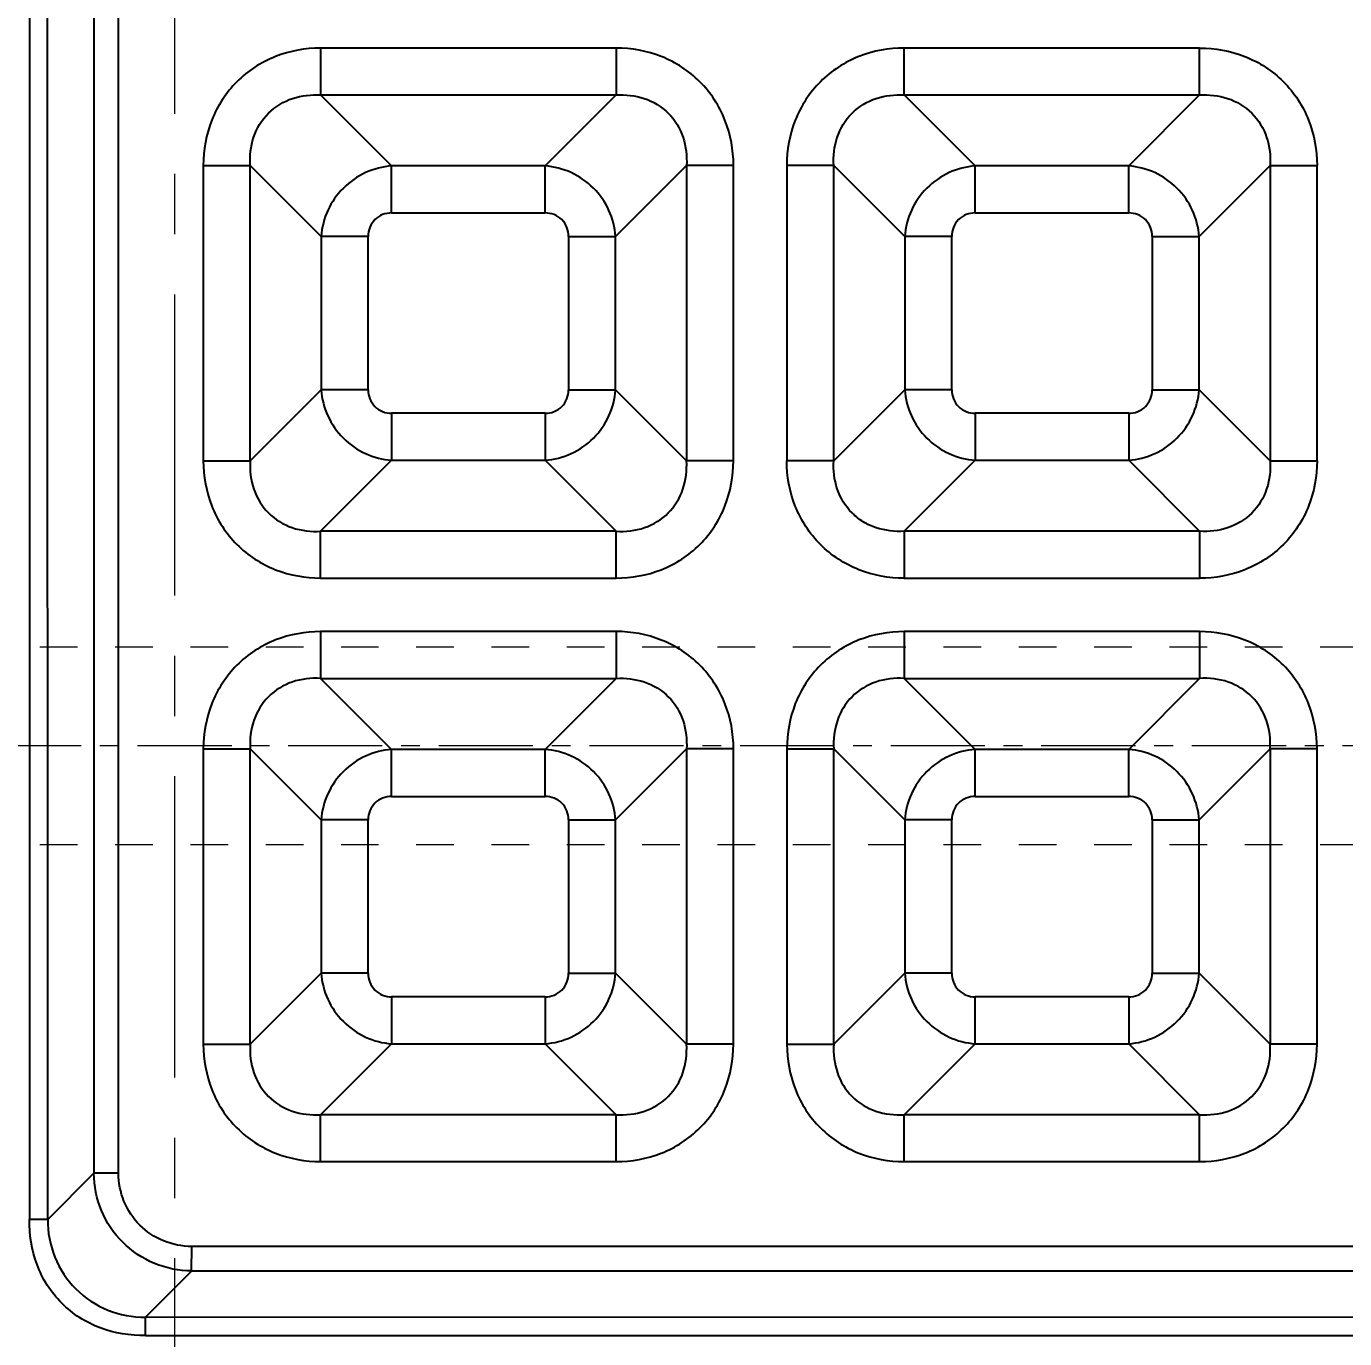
# Model space of a CAD drawing. Header units: millimetres. Extents: x 3054 to 4939, y -1170 to 130.
# Drawn here: x 3549.1 to 3602.4, y -780.7 to -727.6 of the extents above; entities that cross this region are included whole.
import ezdxf

# ---------------------------------------------------------------- set-up
doc = ezdxf.new("R2010")
doc.units = ezdxf.units.MM
doc.header["$LTSCALE"] = 16.335
doc.header["$PDMODE"] = 3
doc.header["$PDSIZE"] = 0.3125
doc.linetypes.add('CENTER', pattern=[0.6, 0.375, -0.075, 0.075, -0.075])
doc.linetypes.add('HIDDEN', pattern=[0.2, 0.1, -0.1])
doc.layers.get('0').update_dxf_attribs({"linetype": 'CONTINUOUS'})
doc.layers.get('Defpoints').update_dxf_attribs({"linetype": 'CONTINUOUS'})
doc.layers.add('11', color=7, linetype='CONTINUOUS')
doc.layers.add('center', color=1, linetype='CENTER', lineweight=9)
doc.layers.add('cool', color=153, linetype='HIDDEN', lineweight=9)
doc.styles.get("Standard").update_dxf_attribs({"font": 'txt', "width": 0.8})
doc.dimstyles.get("Standard").update_dxf_attribs({"dimtxt": 0.15625, "dimasz": 0.1875, "dimexe": 0.125, "dimexo": 0.0625, "dimtad": 0, "dimtih": 1, "dimtoh": 1, "dimdsep": 46, "dimtxsty": 'Standard', "dimcen": 0.09, "dimadec": 0, "dimazin": 0, "dimtp": 0.01, "dimtm": 0.01, "dimtfac": 1, "dimtofl": 0, "dimtmove": 0, "dimatfit": 3, "dimfxl": 0, "dimtolj": 1, "dimarcsym": 0})

# ---------------------------------------------------------------- blocks, each defined once
blk = doc.blocks.new('*D115')
at = {"color": 4, "lineweight": -2}
blk.add_line((3706.275, -756.718), (3724.555, -756.718), dxfattribs=at)
at = {"layer": 'Defpoints', "color": 0}
for p in [(3706.275, -756.718), (3724.555, -756.718), (3555.085, -785.718)]:
    blk.add_point(p, dxfattribs=at)
at = {"color": 6, "insert": (3731.888, -756.718), "char_height": 5, "attachment_point": 5}
blk.add_mtext('\\A1;29.00', dxfattribs=at)
blk = doc.blocks.new('*D116')
at = {"color": 4, "lineweight": -2}
blk.add_line((3664.481, -737.718), (3724.555, -737.718), dxfattribs=at)
at = {"layer": 'Defpoints', "color": 0}
for p in [(3664.481, -737.718), (3724.555, -737.718), (3555.085, -785.718)]:
    blk.add_point(p, dxfattribs=at)
at = {"color": 6, "insert": (3731.888, -737.718), "char_height": 5, "attachment_point": 5}
blk.add_mtext('\\A1;48.00', dxfattribs=at)
blk = doc.blocks.new('*D117')
at = {"color": 4, "lineweight": -2}
blk.add_line((3642.481, -703.718), (3724.555, -703.718), dxfattribs=at)
at = {"layer": 'Defpoints', "color": 0}
for p in [(3642.481, -703.718), (3724.555, -703.718), (3555.085, -785.718)]:
    blk.add_point(p, dxfattribs=at)
at = {"color": 6, "insert": (3731.888, -703.718), "char_height": 5, "attachment_point": 5}
blk.add_mtext('\\A1;82.00', dxfattribs=at)
blk = doc.blocks.new('*D118')
at = {"color": 4, "lineweight": -2}
blk.add_line((3665.052, -688.718), (3724.555, -688.718), dxfattribs=at)
at = {"layer": 'Defpoints', "color": 0}
for p in [(3665.052, -688.718), (3724.555, -688.718), (3555.085, -785.718)]:
    blk.add_point(p, dxfattribs=at)
at = {"color": 6, "insert": (3731.888, -688.718), "char_height": 5, "attachment_point": 5}
blk.add_mtext('\\A1;97.00', dxfattribs=at)
blk = doc.blocks.new('*D119')
at = {"color": 4, "lineweight": -2}
blk.add_line((3602.481, -674.718), (3724.555, -674.718), dxfattribs=at)
at = {"layer": 'Defpoints', "color": 0}
for p in [(3602.481, -674.718), (3724.555, -674.718), (3555.085, -785.718)]:
    blk.add_point(p, dxfattribs=at)
at = {"color": 6, "insert": (3731.888, -674.718), "char_height": 5, "attachment_point": 5}
blk.add_mtext('\\A1;111.00', dxfattribs=at)
blk = doc.blocks.new('*D120')
at = {"color": 4, "lineweight": -2}
blk.add_line((3559.485, -668.718), (3724.555, -668.718), dxfattribs=at)
at = {"layer": 'Defpoints', "color": 0}
for p in [(3559.485, -668.718), (3724.555, -668.718), (3555.085, -785.718)]:
    blk.add_point(p, dxfattribs=at)
at = {"color": 6, "insert": (3732.555, -668.718), "char_height": 5, "attachment_point": 5}
blk.add_mtext('\\A1;117.00', dxfattribs=at)
blk = doc.blocks.new('*D121')
at = {"color": 4, "lineweight": -2}
for p, q in [((3704.555, -667.718), (3714.555, -661.758)), ((3714.555, -661.758), (3724.555, -661.758)), ((3686.461, -667.718), (3704.555, -667.718))]:
    blk.add_line(p, q, dxfattribs=at)
at = {"layer": 'Defpoints', "color": 0}
for p in [(3724.555, -661.758), (3686.461, -667.718), (3555.085, -785.718)]:
    blk.add_point(p, dxfattribs=at)
at = {"color": 6, "insert": (3732.555, -661.758), "char_height": 5, "attachment_point": 5}
blk.add_mtext('\\A1;118.00', dxfattribs=at)
blk = doc.blocks.new('*D127')
at = {"color": 4, "lineweight": -2}
blk.add_line((3555.085, -637.698), (3555.085, -618.633), dxfattribs=at)
at = {"layer": 'Defpoints', "color": 0}
for p in [(3555.085, -618.633), (3555.085, -637.698), (3555.085, -785.718)]:
    blk.add_point(p, dxfattribs=at)
at = {"color": 6, "insert": (3555.085, -613.633), "char_height": 5, "attachment_point": 5, "rotation": 90}
blk.add_mtext('\\A1;0.00', dxfattribs=at)
blk = doc.blocks.new('*D128')
at = {"color": 4, "lineweight": -2}
for p, q in [((3598.111, -628.89), (3598.111, -618.89)), ((3598.081, -638.89), (3598.111, -628.89)), ((3598.081, -670.318), (3598.081, -638.89))]:
    blk.add_line(p, q, dxfattribs=at)
at = {"layer": 'Defpoints', "color": 0}
for p in [(3598.111, -618.89), (3598.081, -670.318), (3555.085, -785.718)]:
    blk.add_point(p, dxfattribs=at)
at = {"color": 6, "insert": (3598.111, -611.556), "char_height": 5, "attachment_point": 5, "rotation": 90}
blk.add_mtext('\\A1;43.00', dxfattribs=at)
blk = doc.blocks.new('*D129')
at = {"color": 4, "lineweight": -2}
blk.add_line((3638.081, -699.318), (3638.081, -618.89), dxfattribs=at)
at = {"layer": 'Defpoints', "color": 0}
for p in [(3638.081, -618.89), (3638.081, -699.318), (3555.085, -785.718)]:
    blk.add_point(p, dxfattribs=at)
at = {"color": 6, "insert": (3638.081, -611.556), "char_height": 5, "attachment_point": 5, "rotation": 90}
blk.add_mtext('\\A1;83.00', dxfattribs=at)
blk = doc.blocks.new('*D130')
at = {"color": 4, "lineweight": -2}
blk.add_line((3660.081, -733.318), (3660.081, -618.89), dxfattribs=at)
at = {"layer": 'Defpoints', "color": 0}
for p in [(3660.081, -618.89), (3660.081, -733.318), (3555.085, -785.718)]:
    blk.add_point(p, dxfattribs=at)
at = {"color": 6, "insert": (3660.081, -610.556), "char_height": 5, "attachment_point": 5, "rotation": 90}
blk.add_mtext('\\A1;105.00', dxfattribs=at)
blk = doc.blocks.new('*D131')
at = {"color": 4, "lineweight": -2}
blk.add_line((3683.585, -658.918), (3683.585, -618.89), dxfattribs=at)
at = {"layer": 'Defpoints', "color": 0}
for p in [(3683.585, -618.89), (3683.585, -658.918), (3555.085, -785.718)]:
    blk.add_point(p, dxfattribs=at)
at = {"color": 6, "insert": (3683.585, -609.89), "char_height": 5, "attachment_point": 5, "rotation": 90}
blk.add_mtext('\\A1;128.50', dxfattribs=at)
blk = doc.blocks.new('*D137')
at = {"color": 4, "lineweight": -2}
blk.add_line((3403.895, -756.718), (3385.615, -756.718), dxfattribs=at)
at = {"layer": 'Defpoints', "color": 0}
for p in [(3385.615, -756.718), (3403.895, -756.718), (3555.085, -785.718)]:
    blk.add_point(p, dxfattribs=at)
at = {"color": 6, "insert": (3378.282, -756.718), "char_height": 5, "attachment_point": 5}
blk.add_mtext('\\A1;29.00', dxfattribs=at)
blk = doc.blocks.new('*D139')
at = {"color": 4, "lineweight": -2}
blk.add_line((3446.659, -737.718), (3385.615, -737.718), dxfattribs=at)
at = {"layer": 'Defpoints', "color": 0}
for p in [(3385.615, -737.718), (3446.659, -737.718), (3555.085, -785.718)]:
    blk.add_point(p, dxfattribs=at)
at = {"color": 6, "insert": (3378.282, -737.718), "char_height": 5, "attachment_point": 5}
blk.add_mtext('\\A1;48.00', dxfattribs=at)
blk = doc.blocks.new('*D140')
at = {"color": 4, "lineweight": -2}
blk.add_line((3468.659, -703.718), (3385.615, -703.718), dxfattribs=at)
at = {"layer": 'Defpoints', "color": 0}
for p in [(3385.615, -703.718), (3468.659, -703.718), (3555.085, -785.718)]:
    blk.add_point(p, dxfattribs=at)
at = {"color": 6, "insert": (3378.282, -703.718), "char_height": 5, "attachment_point": 5}
blk.add_mtext('\\A1;82.00', dxfattribs=at)
blk = doc.blocks.new('*D141')
at = {"color": 4, "lineweight": -2}
blk.add_line((3445.118, -688.718), (3385.615, -688.718), dxfattribs=at)
at = {"layer": 'Defpoints', "color": 0}
for p in [(3385.615, -688.718), (3445.118, -688.718), (3555.085, -785.718)]:
    blk.add_point(p, dxfattribs=at)
at = {"color": 6, "insert": (3378.282, -688.718), "char_height": 5, "attachment_point": 5}
blk.add_mtext('\\A1;97.00', dxfattribs=at)
blk = doc.blocks.new('*D142')
at = {"color": 4, "lineweight": -2}
blk.add_line((3507.659, -674.718), (3385.615, -674.718), dxfattribs=at)
at = {"layer": 'Defpoints', "color": 0}
for p in [(3385.615, -674.718), (3507.659, -674.718), (3555.085, -785.718)]:
    blk.add_point(p, dxfattribs=at)
at = {"color": 6, "insert": (3378.282, -674.718), "char_height": 5, "attachment_point": 5}
blk.add_mtext('\\A1;111.00', dxfattribs=at)
blk = doc.blocks.new('*D143')
at = {"color": 4, "lineweight": -2}
blk.add_line((3550.685, -668.718), (3385.615, -668.718), dxfattribs=at)
at = {"layer": 'Defpoints', "color": 0}
for p in [(3385.615, -668.718), (3550.685, -668.718), (3555.085, -785.718)]:
    blk.add_point(p, dxfattribs=at)
at = {"color": 6, "insert": (3377.615, -668.718), "char_height": 5, "attachment_point": 5}
blk.add_mtext('\\A1;117.00', dxfattribs=at)
blk = doc.blocks.new('*D144')
at = {"color": 4, "lineweight": -2}
for p, q in [((3395.615, -661.758), (3385.615, -661.758)), ((3405.615, -667.718), (3395.615, -661.758)), ((3423.709, -667.718), (3405.615, -667.718))]:
    blk.add_line(p, q, dxfattribs=at)
at = {"layer": 'Defpoints', "color": 0}
for p in [(3385.615, -661.758), (3423.709, -667.718), (3555.085, -785.718)]:
    blk.add_point(p, dxfattribs=at)
at = {"color": 6, "insert": (3377.615, -661.758), "char_height": 5, "attachment_point": 5}
blk.add_mtext('\\A1;118.00', dxfattribs=at)
blk = doc.blocks.new('*D138')
at = {"color": 4, "lineweight": -2}
for p, q in [((3512.059, -628.89), (3512.059, -618.89)), ((3512.089, -638.89), (3512.059, -628.89)), ((3512.089, -670.36), (3512.089, -638.89))]:
    blk.add_line(p, q, dxfattribs=at)
at = {"layer": 'Defpoints', "color": 0}
for p in [(3512.059, -618.89), (3512.089, -670.36), (3555.085, -785.718)]:
    blk.add_point(p, dxfattribs=at)
at = {"color": 6, "insert": (3512.059, -611.556), "char_height": 5, "attachment_point": 5, "rotation": 90}
blk.add_mtext('\\A1;43.00', dxfattribs=at)
blk = doc.blocks.new('*D150')
at = {"color": 4, "lineweight": -2}
for p, q in [((3473.059, -628.89), (3473.059, -618.89)), ((3472.089, -638.89), (3473.059, -628.89)), ((3472.089, -699.318), (3472.089, -638.89))]:
    blk.add_line(p, q, dxfattribs=at)
at = {"layer": 'Defpoints', "color": 0}
for p in [(3473.059, -618.89), (3472.089, -699.318), (3555.085, -785.718)]:
    blk.add_point(p, dxfattribs=at)
at = {"color": 6, "insert": (3473.059, -611.556), "char_height": 5, "attachment_point": 5, "rotation": 90}
blk.add_mtext('\\A1;83.00', dxfattribs=at)
blk = doc.blocks.new('*D151')
at = {"color": 4, "lineweight": -2}
for p, q in [((3451.059, -628.89), (3451.059, -618.89)), ((3450.089, -638.89), (3451.059, -628.89)), ((3450.089, -733.318), (3450.089, -638.89))]:
    blk.add_line(p, q, dxfattribs=at)
at = {"layer": 'Defpoints', "color": 0}
for p in [(3451.059, -618.89), (3450.089, -733.318), (3555.085, -785.718)]:
    blk.add_point(p, dxfattribs=at)
at = {"color": 6, "insert": (3451.059, -610.556), "char_height": 5, "attachment_point": 5, "rotation": 90}
blk.add_mtext('\\A1;105.00', dxfattribs=at)
blk = doc.blocks.new('*D152')
at = {"color": 4, "lineweight": -2}
blk.add_line((3426.585, -658.918), (3426.585, -618.89), dxfattribs=at)
at = {"layer": 'Defpoints', "color": 0}
for p in [(3426.585, -618.89), (3426.585, -658.918), (3555.085, -785.718)]:
    blk.add_point(p, dxfattribs=at)
at = {"color": 6, "insert": (3426.585, -609.89), "char_height": 5, "attachment_point": 5, "rotation": 90}
blk.add_mtext('\\A1;128.50', dxfattribs=at)
blk = doc.blocks.new('*D156')
at = {"color": 4, "lineweight": -2}
for p, q in [((3437.786, -630.751), (3437.786, -620.751)), ((3432.084, -640.751), (3437.786, -630.751)), ((3432.084, -776.718), (3432.084, -640.751))]:
    blk.add_line(p, q, dxfattribs=at)
at = {"layer": 'Defpoints', "color": 0}
for p in [(3437.786, -620.751), (3432.084, -776.718), (3555.085, -785.718)]:
    blk.add_point(p, dxfattribs=at)
at = {"color": 6, "insert": (3437.786, -612.084), "char_height": 5, "attachment_point": 5, "rotation": 90}
blk.add_mtext('\\A1;123.00', dxfattribs=at)
blk = doc.blocks.new('*D209')
at = {"color": 4, "lineweight": -2}
blk.add_line((3427.684, -780.718), (3384.536, -780.718), dxfattribs=at)
at = {"layer": 'Defpoints', "color": 0}
for p in [(3384.536, -780.718), (3427.684, -780.718), (3555.085, -785.718)]:
    blk.add_point(p, dxfattribs=at)
at = {"color": 6, "insert": (3379.203, -780.718), "char_height": 5, "attachment_point": 5}
blk.add_mtext('\\A1;5.00', dxfattribs=at)

msp = doc.modelspace()

# ---------------------------------------------------------------- linework, layer by layer
at = {"layer": '11', "color": 7, "linetype": 'Continuous'}
for p, q in [((3549.944, -775.896), (3549.93, -696.646)), ((3551.815, -698.607), (3551.815, -774.03)), ((3552.805, -774.026), (3552.804, -698.607)), ((3549.202, -700.096), (3549.202, -775.896)), ((3560.991, -728.482), (3560.991, -730.382)), ((3572.949, -728.482), (3560.991, -728.482)), ((3572.949, -728.482), (3572.949, -730.382)), ((3584.609, -730.382), (3584.609, -728.482)), ((3596.566, -728.482), (3584.609, -728.482)), ((3596.566, -730.382), (3596.566, -728.482)), ((3560.991, -730.382), (3572.949, -730.382)), ((3560.991, -730.382), (3563.864, -733.255)), ((3570.076, -733.255), (3572.949, -730.382)), ((3584.609, -730.382), (3596.566, -730.382)), ((3584.609, -730.382), (3587.482, -733.255)), ((3593.693, -733.255), (3596.566, -730.382)), ((3556.24, -733.233), (3556.24, -745.19)), ((3556.24, -733.233), (3558.14, -733.233)), ((3558.14, -745.19), (3558.14, -733.233)), ((3561.013, -736.106), (3558.14, -733.233)), ((3563.864, -735.156), (3563.864, -733.255)), ((3570.076, -733.255), (3563.864, -733.255)), ((3570.076, -735.156), (3570.076, -733.255)), ((3575.799, -733.233), (3572.926, -736.106)), ((3575.799, -733.233), (3575.799, -745.19)), ((3577.7, -733.233), (3575.799, -733.233)), ((3577.7, -745.19), (3577.7, -733.233)), ((3579.857, -733.233), (3579.857, -745.19)), ((3581.758, -733.233), (3579.857, -733.233)), ((3581.758, -745.19), (3581.758, -733.233)), ((3584.631, -736.106), (3581.758, -733.233)), ((3587.482, -735.156), (3587.482, -733.255)), ((3593.693, -733.255), (3587.482, -733.255)), ((3593.693, -735.156), (3593.693, -733.255)), ((3599.417, -733.233), (3596.544, -736.106)), ((3599.417, -733.233), (3599.417, -745.19)), ((3599.417, -733.233), (3601.317, -733.233)), ((3601.317, -745.19), (3601.317, -733.233)), ((3563.864, -735.156), (3570.076, -735.156)), ((3587.482, -735.156), (3593.693, -735.156)), ((3561.013, -736.106), (3561.013, -742.317)), ((3562.914, -736.106), (3561.013, -736.106)), ((3562.914, -742.317), (3562.914, -736.106)), ((3571.026, -736.106), (3571.026, -742.317)), ((3571.026, -736.106), (3572.926, -736.106)), ((3572.926, -742.317), (3572.926, -736.106)), ((3584.631, -736.106), (3584.631, -742.317)), ((3586.531, -736.106), (3584.631, -736.106)), ((3586.531, -742.317), (3586.531, -736.106)), ((3594.643, -736.106), (3594.643, -742.317)), ((3594.643, -736.106), (3596.544, -736.106)), ((3596.544, -742.317), (3596.544, -736.106)), ((3558.14, -745.19), (3561.013, -742.317)), ((3562.914, -742.317), (3561.013, -742.317)), ((3571.026, -742.317), (3572.926, -742.317)), ((3572.926, -742.317), (3575.799, -745.19)), ((3581.758, -745.19), (3584.631, -742.317)), ((3586.531, -742.317), (3584.631, -742.317)), ((3594.643, -742.317), (3596.544, -742.317)), ((3596.544, -742.317), (3599.417, -745.19)), ((3563.864, -743.268), (3563.864, -745.168)), ((3570.076, -743.268), (3563.864, -743.268)), ((3570.076, -743.268), (3570.076, -745.168)), ((3587.482, -743.268), (3587.482, -745.168)), ((3593.693, -743.268), (3587.482, -743.268)), ((3593.693, -743.268), (3593.693, -745.168)), ((3556.24, -745.19), (3558.14, -745.19)), ((3563.864, -745.168), (3560.991, -748.041)), ((3563.864, -745.168), (3570.076, -745.168)), ((3572.949, -748.041), (3570.076, -745.168)), ((3577.7, -745.19), (3575.799, -745.19)), ((3581.758, -745.19), (3579.857, -745.19)), ((3587.482, -745.168), (3584.609, -748.041)), ((3587.482, -745.168), (3593.693, -745.168)), ((3596.566, -748.041), (3593.693, -745.168)), ((3599.417, -745.19), (3601.317, -745.19)), ((3560.991, -749.942), (3560.991, -748.041)), ((3572.949, -748.041), (3560.991, -748.041)), ((3572.949, -749.942), (3572.949, -748.041)), ((3584.609, -748.041), (3584.609, -749.942)), ((3596.566, -748.041), (3584.609, -748.041)), ((3596.566, -748.041), (3596.566, -749.942)), ((3560.991, -749.942), (3572.949, -749.942)), ((3584.609, -749.942), (3596.566, -749.942)), ((3560.991, -752.099), (3560.991, -754)), ((3572.949, -752.099), (3560.991, -752.099)), ((3572.949, -752.099), (3572.949, -754)), ((3584.609, -752.099), (3584.609, -754)), ((3596.566, -752.099), (3584.609, -752.099)), ((3596.566, -752.099), (3596.566, -754)), ((3560.991, -754), (3572.949, -754)), ((3560.991, -754), (3563.864, -756.873)), ((3570.076, -756.873), (3572.949, -754)), ((3584.609, -754), (3596.566, -754)), ((3584.609, -754), (3587.482, -756.873)), ((3593.693, -756.873), (3596.566, -754)), ((3556.24, -756.85), (3556.24, -768.808)), ((3556.24, -756.85), (3558.14, -756.85)), ((3558.14, -768.808), (3558.14, -756.85)), ((3561.013, -759.723), (3558.14, -756.85)), ((3563.864, -758.773), (3563.864, -756.873)), ((3570.076, -756.873), (3563.864, -756.873)), ((3570.076, -758.773), (3570.076, -756.873)), ((3575.799, -756.85), (3572.926, -759.723)), ((3575.799, -756.85), (3575.799, -768.808)), ((3577.7, -756.85), (3575.799, -756.85)), ((3577.7, -768.808), (3577.7, -756.85)), ((3579.857, -756.85), (3579.857, -768.808)), ((3579.857, -756.85), (3581.758, -756.85)), ((3581.758, -768.808), (3581.758, -756.85)), ((3584.631, -759.723), (3581.758, -756.85)), ((3593.693, -756.873), (3587.482, -756.873)), ((3587.482, -758.773), (3587.482, -756.873)), ((3593.693, -758.773), (3593.693, -756.873)), ((3599.417, -756.85), (3596.544, -759.723)), ((3601.317, -756.85), (3599.417, -756.85)), ((3599.417, -756.85), (3599.417, -768.808)), ((3601.317, -768.808), (3601.317, -756.85)), ((3563.864, -758.773), (3570.076, -758.773)), ((3587.482, -758.773), (3593.693, -758.773)), ((3561.013, -759.723), (3561.013, -765.935)), ((3562.914, -759.723), (3561.013, -759.723)), ((3562.914, -765.935), (3562.914, -759.723)), ((3571.026, -759.723), (3571.026, -765.935)), ((3571.026, -759.723), (3572.926, -759.723)), ((3572.926, -765.935), (3572.926, -759.723)), ((3586.531, -759.723), (3584.631, -759.723)), ((3584.631, -759.723), (3584.631, -765.935)), ((3586.531, -765.935), (3586.531, -759.723)), ((3594.643, -759.723), (3596.544, -759.723)), ((3594.643, -759.723), (3594.643, -765.935)), ((3596.544, -765.935), (3596.544, -759.723)), ((3558.14, -768.808), (3561.013, -765.935)), ((3562.914, -765.935), (3561.013, -765.935)), ((3571.026, -765.935), (3572.926, -765.935)), ((3572.926, -765.935), (3575.799, -768.808)), ((3581.758, -768.808), (3584.631, -765.935)), ((3586.531, -765.935), (3584.631, -765.935)), ((3594.643, -765.935), (3596.544, -765.935)), ((3596.544, -765.935), (3599.417, -768.808)), ((3563.864, -766.885), (3563.864, -768.786)), ((3570.076, -766.885), (3563.864, -766.885)), ((3570.076, -766.885), (3570.076, -768.786)), ((3593.693, -766.885), (3587.482, -766.885)), ((3587.482, -768.786), (3587.482, -766.885)), ((3593.693, -766.885), (3593.693, -768.786)), ((3556.24, -768.808), (3558.14, -768.808)), ((3563.864, -768.786), (3560.991, -771.659)), ((3563.864, -768.786), (3570.076, -768.786)), ((3572.949, -771.659), (3570.076, -768.786)), ((3577.7, -768.808), (3575.799, -768.808)), ((3579.857, -768.808), (3581.758, -768.808)), ((3587.482, -768.786), (3584.609, -771.659)), ((3587.482, -768.786), (3593.693, -768.786)), ((3596.566, -771.659), (3593.693, -768.786)), ((3601.317, -768.808), (3599.417, -768.808)), ((3560.991, -773.559), (3560.991, -771.659)), ((3572.949, -771.659), (3560.991, -771.659)), ((3572.949, -773.559), (3572.949, -771.659)), ((3596.566, -771.659), (3584.609, -771.659)), ((3584.609, -773.559), (3584.609, -771.659)), ((3596.566, -773.559), (3596.566, -771.659)), ((3560.991, -773.559), (3572.949, -773.559)), ((3584.609, -773.559), (3596.566, -773.559)), ((3549.944, -775.896), (3551.81, -774.03)), ((3552.805, -774.025), (3551.815, -774.025)), ((3549.944, -775.896), (3549.202, -775.896)), ((3555.769, -777.989), (3555.774, -776.995)), ((3631.192, -776.995), (3555.773, -776.994)), ((3555.769, -777.989), (3553.903, -779.855)), ((3555.769, -777.984), (3631.192, -777.984)), ((3553.903, -780.597), (3553.903, -779.855)), ((3633.153, -779.869), (3553.903, -779.855)), ((3553.903, -780.597), (3629.703, -780.597))]:
    msp.add_line(p, q, dxfattribs=at)
for radius in [87.342, 87.216, 86.564]:
    msp.add_circle((3549.081, -780.718), radius, dxfattribs=at)
for centre, radius, start, end in [((3555.111, -780.718), 102.166, 11.51801, 171.23114), ((3555.111, -780.718), 102.032, 15.93718, 173.82065), ((3555.111, -780.718), 101.53, 16.85876, 173.82581), ((3555.111, -780.718), 100.442, 17.04696, 159.08959), ((3555.111, -780.718), 100.141, 16.58737, 159.08959), ((3555.111, -780.718), 100.057, 13.76735, 158.94397), ((3555.111, -780.718), 98.859, 11.90883, 158.81116), ((3549.081, -780.718), 86.224, 1.58486, 88.41514), ((3549.081, -780.718), 85.581, 1.58486, 88.41514), ((3549.083, -780.718), 83.694, 2.93581, 87.06419), ((3549.083, -780.718), 82.705, 2.93581, 87.06419)]:
    msp.add_arc(centre, radius, start, end, dxfattribs=at)
for points, knots in [([(3560.991, -728.482), (3560.37, -728.482), (3559.116, -728.712), (3557.508, -729.751), (3556.468, -731.357), (3556.24, -732.612), (3556.24, -733.233)], [0, 0, 0, 0, 0.25017, 0.500034, 0.749869, 1, 1, 1, 1]), ([(3577.7, -733.233), (3577.7, -732.612), (3577.469, -731.357), (3576.431, -729.75), (3574.824, -728.709), (3573.57, -728.482), (3572.949, -728.482)], [0, 0, 0, 0, 0.25017, 0.500034, 0.749869, 1, 1, 1, 1]), ([(3584.609, -728.482), (3583.988, -728.482), (3582.731, -728.707), (3581.126, -729.75), (3580.083, -731.356), (3579.857, -732.612), (3579.857, -733.233)], [0, 0, 0, 0, 0.250158, 0.500035, 0.749895, 1, 1, 1, 1]), ([(3596.566, -728.482), (3597.187, -728.482), (3598.443, -728.707), (3600.049, -729.75), (3601.092, -731.356), (3601.317, -732.612), (3601.317, -733.233)], [0, 0, 0, 0, 0.250182, 0.500038, 0.749876, 1, 1, 1, 1]), ([(3558.14, -733.233), (3558.118, -732.853), (3558.199, -732.073), (3558.81, -731.051), (3559.831, -730.441), (3560.612, -730.359), (3560.991, -730.382)], [0, 0, 0, 0, 0.249313, 0.500091, 0.750812, 1, 1, 1, 1]), ([(3572.949, -730.382), (3573.328, -730.36), (3574.109, -730.441), (3575.13, -731.052), (3575.74, -732.073), (3575.822, -732.853), (3575.799, -733.233)], [0, 0, 0, 0, 0.249313, 0.500091, 0.750812, 1, 1, 1, 1]), ([(3581.758, -733.233), (3581.735, -732.853), (3581.817, -732.073), (3582.428, -731.051), (3583.449, -730.441), (3584.229, -730.359), (3584.609, -730.382)], [0, 0, 0, 0, 0.249311, 0.500089, 0.75081, 1, 1, 1, 1]), ([(3596.566, -730.382), (3596.946, -730.36), (3597.726, -730.441), (3598.747, -731.052), (3599.358, -732.073), (3599.44, -732.853), (3599.417, -733.233)], [0, 0, 0, 0, 0.249311, 0.500089, 0.75081, 1, 1, 1, 1]), ([(3563.864, -733.255), (3563.503, -733.28), (3562.779, -733.466), (3561.864, -734.106), (3561.224, -735.021), (3561.038, -735.744), (3561.013, -736.106)], [0, 0, 0, 0, 0.248694, 0.500007, 0.751316, 1, 1, 1, 1]), ([(3572.926, -736.106), (3572.902, -735.744), (3572.715, -735.021), (3572.076, -734.106), (3571.161, -733.466), (3570.437, -733.28), (3570.076, -733.255)], [0, 0, 0, 0, 0.248694, 0.500007, 0.751316, 1, 1, 1, 1]), ([(3587.482, -733.255), (3587.12, -733.28), (3586.397, -733.466), (3585.482, -734.106), (3584.842, -735.021), (3584.656, -735.744), (3584.631, -736.106)], [0, 0, 0, 0, 0.248694, 0.500007, 0.751316, 1, 1, 1, 1]), ([(3596.544, -736.106), (3596.519, -735.744), (3596.333, -735.021), (3595.693, -734.106), (3594.778, -733.466), (3594.054, -733.28), (3593.693, -733.255)], [0, 0, 0, 0, 0.248694, 0.500007, 0.751316, 1, 1, 1, 1]), ([(3563.864, -735.156), (3563.621, -735.156), (3563.106, -735.348), (3562.914, -735.862), (3562.914, -736.106)], [0, 0, 0, 0, 0.500164, 1, 1, 1, 1]), ([(3571.026, -736.106), (3571.026, -735.862), (3570.834, -735.347), (3570.319, -735.156), (3570.076, -735.156)], [0, 0, 0, 0, 0.500164, 1, 1, 1, 1]), ([(3587.482, -735.156), (3587.238, -735.156), (3586.723, -735.348), (3586.531, -735.862), (3586.531, -736.106)], [0, 0, 0, 0, 0.500164, 1, 1, 1, 1]), ([(3594.643, -736.106), (3594.643, -735.862), (3594.451, -735.347), (3593.937, -735.156), (3593.693, -735.156)], [0, 0, 0, 0, 0.500164, 1, 1, 1, 1]), ([(3561.013, -742.317), (3561.038, -742.679), (3561.224, -743.402), (3561.864, -744.317), (3562.779, -744.957), (3563.503, -745.143), (3563.864, -745.168)], [0, 0, 0, 0, 0.248694, 0.500007, 0.751316, 1, 1, 1, 1]), ([(3562.914, -742.317), (3562.914, -742.561), (3563.106, -743.076), (3563.621, -743.268), (3563.864, -743.268)], [0, 0, 0, 0, 0.500164, 1, 1, 1, 1]), ([(3570.076, -745.168), (3570.437, -745.143), (3571.161, -744.957), (3572.076, -744.317), (3572.715, -743.402), (3572.902, -742.679), (3572.926, -742.317)], [0, 0, 0, 0, 0.248694, 0.500007, 0.751316, 1, 1, 1, 1]), ([(3570.076, -743.268), (3570.319, -743.268), (3570.834, -743.076), (3571.026, -742.561), (3571.026, -742.317)], [0, 0, 0, 0, 0.500164, 1, 1, 1, 1]), ([(3584.631, -742.317), (3584.656, -742.679), (3584.842, -743.402), (3585.482, -744.317), (3586.397, -744.957), (3587.12, -745.143), (3587.482, -745.168)], [0, 0, 0, 0, 0.248694, 0.500007, 0.751316, 1, 1, 1, 1]), ([(3586.531, -742.317), (3586.531, -742.561), (3586.723, -743.076), (3587.238, -743.268), (3587.482, -743.268)], [0, 0, 0, 0, 0.500164, 1, 1, 1, 1]), ([(3593.693, -745.168), (3594.054, -745.143), (3594.778, -744.957), (3595.693, -744.317), (3596.333, -743.402), (3596.519, -742.679), (3596.544, -742.317)], [0, 0, 0, 0, 0.248694, 0.500007, 0.751316, 1, 1, 1, 1]), ([(3593.693, -743.268), (3593.937, -743.268), (3594.452, -743.076), (3594.643, -742.561), (3594.643, -742.317)], [0, 0, 0, 0, 0.500001, 1, 1, 1, 1]), ([(3556.24, -745.19), (3556.251, -745.811), (3556.462, -747.067), (3557.511, -748.671), (3559.115, -749.718), (3560.37, -749.932), (3560.991, -749.942)], [0, 0, 0, 0, 0.250132, 0.500023, 0.749897, 1, 1, 1, 1]), ([(3558.14, -745.19), (3558.117, -745.577), (3558.203, -746.358), (3558.815, -747.367), (3559.824, -747.978), (3560.605, -748.064), (3560.991, -748.041)], [0, 0, 0, 0, 0.25377, 0.499999, 0.746229, 1, 1, 1, 1]), ([(3572.949, -749.942), (3573.569, -749.93), (3574.825, -749.719), (3576.429, -748.67), (3577.476, -747.067), (3577.69, -745.811), (3577.7, -745.19)], [0, 0, 0, 0, 0.250132, 0.500023, 0.749897, 1, 1, 1, 1]), ([(3572.949, -748.041), (3573.335, -748.064), (3574.116, -747.978), (3575.125, -747.367), (3575.737, -746.358), (3575.823, -745.577), (3575.799, -745.19)], [0, 0, 0, 0, 0.25377, 0.499999, 0.746229, 1, 1, 1, 1]), ([(3584.609, -749.942), (3583.987, -749.942), (3582.731, -749.716), (3581.126, -748.673), (3580.083, -747.067), (3579.857, -745.811), (3579.857, -745.19)], [0, 0, 0, 0, 0.250182, 0.500038, 0.749876, 1, 1, 1, 1]), ([(3584.609, -748.041), (3584.229, -748.064), (3583.641, -748), (3582.94, -747.678), (3582.331, -747.2), (3581.817, -746.35), (3581.735, -745.57), (3581.758, -745.19)], [0, 0, 0, 0, 0.248852, 0.374756, 0.500939, 0.751312, 1, 1, 1, 1]), ([(3601.317, -745.19), (3601.317, -745.812), (3601.092, -747.068), (3600.049, -748.673), (3598.443, -749.716), (3597.187, -749.942), (3596.566, -749.942)], [0, 0, 0, 0, 0.250182, 0.500038, 0.749876, 1, 1, 1, 1]), ([(3599.417, -745.19), (3599.439, -745.57), (3599.358, -746.351), (3598.747, -747.372), (3597.726, -747.982), (3596.946, -748.064), (3596.566, -748.041)], [0, 0, 0, 0, 0.249311, 0.500089, 0.75081, 1, 1, 1, 1]), ([(3560.991, -752.099), (3560.37, -752.11), (3559.115, -752.321), (3557.511, -753.37), (3556.464, -754.974), (3556.25, -756.23), (3556.24, -756.85)], [0, 0, 0, 0, 0.250132, 0.500023, 0.749897, 1, 1, 1, 1]), ([(3577.7, -756.85), (3577.7, -756.229), (3577.469, -754.975), (3576.431, -753.368), (3574.824, -752.327), (3573.57, -752.099), (3572.949, -752.099)], [0, 0, 0, 0, 0.25017, 0.500034, 0.749869, 1, 1, 1, 1]), ([(3584.609, -752.099), (3583.988, -752.11), (3582.732, -752.321), (3581.128, -753.37), (3580.081, -754.974), (3579.867, -756.23), (3579.857, -756.85)], [0, 0, 0, 0, 0.250132, 0.500023, 0.749897, 1, 1, 1, 1]), ([(3601.317, -756.85), (3601.306, -756.23), (3601.095, -754.974), (3600.046, -753.37), (3598.442, -752.323), (3597.187, -752.109), (3596.566, -752.099)], [0, 0, 0, 0, 0.250132, 0.500023, 0.749897, 1, 1, 1, 1]), ([(3560.991, -754), (3560.605, -753.976), (3559.824, -754.062), (3558.815, -754.674), (3558.203, -755.683), (3558.117, -756.464), (3558.14, -756.85)], [0, 0, 0, 0, 0.25377, 0.499999, 0.746229, 1, 1, 1, 1]), ([(3572.949, -754), (3573.328, -753.977), (3574.109, -754.059), (3575.13, -754.67), (3575.74, -755.691), (3575.822, -756.471), (3575.799, -756.85)], [0, 0, 0, 0, 0.249313, 0.500091, 0.750812, 1, 1, 1, 1]), ([(3584.609, -754), (3584.222, -753.976), (3583.441, -754.062), (3582.432, -754.674), (3581.821, -755.683), (3581.735, -756.464), (3581.758, -756.85)], [0, 0, 0, 0, 0.25377, 0.499999, 0.746229, 1, 1, 1, 1]), ([(3599.417, -756.85), (3599.44, -756.464), (3599.354, -755.683), (3598.743, -754.674), (3597.733, -754.062), (3596.953, -753.976), (3596.566, -754)], [0, 0, 0, 0, 0.25377, 0.499999, 0.746229, 1, 1, 1, 1]), ([(3563.864, -756.873), (3563.503, -756.897), (3562.779, -757.084), (3561.864, -757.723), (3561.224, -758.638), (3561.038, -759.362), (3561.013, -759.723)], [0, 0, 0, 0, 0.248694, 0.500007, 0.751316, 1, 1, 1, 1]), ([(3572.926, -759.723), (3572.902, -759.362), (3572.715, -758.638), (3572.076, -757.723), (3571.161, -757.084), (3570.437, -756.897), (3570.076, -756.873)], [0, 0, 0, 0, 0.248694, 0.500007, 0.751316, 1, 1, 1, 1]), ([(3587.482, -756.873), (3587.12, -756.897), (3586.397, -757.084), (3585.482, -757.723), (3584.842, -758.638), (3584.656, -759.362), (3584.631, -759.723)], [0, 0, 0, 0, 0.248694, 0.500007, 0.751316, 1, 1, 1, 1]), ([(3596.544, -759.723), (3596.519, -759.362), (3596.333, -758.638), (3595.693, -757.723), (3594.778, -757.084), (3594.054, -756.897), (3593.693, -756.873)], [0, 0, 0, 0, 0.248694, 0.500007, 0.751316, 1, 1, 1, 1]), ([(3563.864, -758.773), (3563.621, -758.773), (3563.106, -758.965), (3562.914, -759.48), (3562.914, -759.723)], [0, 0, 0, 0, 0.500164, 1, 1, 1, 1]), ([(3571.026, -759.723), (3571.026, -759.48), (3570.834, -758.965), (3570.319, -758.773), (3570.076, -758.773)], [0, 0, 0, 0, 0.500164, 1, 1, 1, 1]), ([(3587.482, -758.773), (3587.238, -758.773), (3586.723, -758.965), (3586.531, -759.48), (3586.531, -759.723)], [0, 0, 0, 0, 0.500164, 1, 1, 1, 1]), ([(3594.643, -759.723), (3594.643, -759.48), (3594.451, -758.965), (3593.937, -758.773), (3593.693, -758.773)], [0, 0, 0, 0, 0.500164, 1, 1, 1, 1]), ([(3561.013, -765.935), (3561.038, -766.296), (3561.224, -767.02), (3561.864, -767.935), (3562.779, -768.575), (3563.503, -768.761), (3563.864, -768.786)], [0, 0, 0, 0, 0.248694, 0.500007, 0.751316, 1, 1, 1, 1]), ([(3562.914, -765.935), (3562.914, -766.178), (3563.106, -766.693), (3563.621, -766.885), (3563.864, -766.885)], [0, 0, 0, 0, 0.500164, 1, 1, 1, 1]), ([(3570.076, -768.786), (3570.437, -768.761), (3571.161, -768.575), (3572.076, -767.935), (3572.715, -767.02), (3572.902, -766.296), (3572.926, -765.935)], [0, 0, 0, 0, 0.248694, 0.500007, 0.751316, 1, 1, 1, 1]), ([(3570.076, -766.885), (3570.319, -766.885), (3570.834, -766.694), (3571.026, -766.178), (3571.026, -765.935)], [0, 0, 0, 0, 0.500001, 1, 1, 1, 1]), ([(3584.631, -765.935), (3584.656, -766.296), (3584.842, -767.02), (3585.482, -767.935), (3586.397, -768.575), (3587.12, -768.761), (3587.482, -768.786)], [0, 0, 0, 0, 0.248694, 0.500007, 0.751316, 1, 1, 1, 1]), ([(3586.531, -765.935), (3586.531, -766.178), (3586.723, -766.693), (3587.238, -766.885), (3587.482, -766.885)], [0, 0, 0, 0, 0.500164, 1, 1, 1, 1]), ([(3593.693, -766.885), (3593.937, -766.885), (3594.452, -766.693), (3594.643, -766.178), (3594.643, -765.935)], [0, 0, 0, 0, 0.500164, 1, 1, 1, 1]), ([(3593.693, -768.786), (3594.055, -768.761), (3594.778, -768.575), (3595.693, -767.935), (3596.333, -767.02), (3596.519, -766.296), (3596.544, -765.935)], [0, 0, 0, 0, 0.248694, 0.500007, 0.751316, 1, 1, 1, 1]), ([(3556.24, -768.808), (3556.251, -769.429), (3556.462, -770.684), (3557.511, -772.288), (3559.115, -773.335), (3560.37, -773.549), (3560.991, -773.559)], [0, 0, 0, 0, 0.250132, 0.500023, 0.749897, 1, 1, 1, 1]), ([(3558.14, -768.808), (3558.117, -769.194), (3558.203, -769.975), (3558.815, -770.984), (3559.824, -771.596), (3560.605, -771.682), (3560.991, -771.659)], [0, 0, 0, 0, 0.25377, 0.499999, 0.746229, 1, 1, 1, 1]), ([(3572.949, -773.559), (3573.569, -773.548), (3574.825, -773.337), (3576.429, -772.288), (3577.476, -770.684), (3577.69, -769.429), (3577.7, -768.808)], [0, 0, 0, 0, 0.250132, 0.500023, 0.749897, 1, 1, 1, 1]), ([(3572.949, -771.659), (3573.335, -771.682), (3574.116, -771.596), (3575.125, -770.984), (3575.737, -769.975), (3575.823, -769.194), (3575.799, -768.808)], [0, 0, 0, 0, 0.25377, 0.499999, 0.746229, 1, 1, 1, 1]), ([(3579.857, -768.808), (3579.869, -769.429), (3580.08, -770.684), (3581.129, -772.288), (3582.732, -773.335), (3583.988, -773.549), (3584.609, -773.559)], [0, 0, 0, 0, 0.250132, 0.500023, 0.749897, 1, 1, 1, 1]), ([(3581.758, -768.808), (3581.735, -769.194), (3581.821, -769.975), (3582.432, -770.984), (3583.441, -771.596), (3584.222, -771.682), (3584.609, -771.659)], [0, 0, 0, 0, 0.25377, 0.499999, 0.746229, 1, 1, 1, 1]), ([(3596.566, -773.559), (3597.187, -773.548), (3598.443, -773.337), (3600.047, -772.288), (3601.093, -770.684), (3601.308, -769.429), (3601.317, -768.808)], [0, 0, 0, 0, 0.250132, 0.500023, 0.749897, 1, 1, 1, 1]), ([(3596.566, -771.659), (3596.953, -771.682), (3597.733, -771.596), (3598.743, -770.984), (3599.354, -769.975), (3599.44, -769.194), (3599.417, -768.808)], [0, 0, 0, 0, 0.25377, 0.499999, 0.746229, 1, 1, 1, 1]), ([(3555.774, -777.984), (3555.259, -777.981), (3554.221, -777.772), (3552.906, -776.893), (3552.027, -775.578), (3551.818, -774.54), (3551.815, -774.025)], [0, 0, 0, 0, 0.249995, 0.500002, 0.750008, 1, 1, 1, 1]), ([(3555.773, -776.994), (3555.387, -776.988), (3554.608, -776.84), (3553.613, -776.186), (3552.96, -775.191), (3552.812, -774.412), (3552.805, -774.026)], [0, 0, 0, 0, 0.250091, 0.499984, 0.749897, 1, 1, 1, 1]), ([(3553.903, -780.597), (3553.285, -780.606), (3552.341, -780.45), (3551.218, -779.904), (3550.494, -779.305), (3549.895, -778.581), (3549.349, -777.458), (3549.193, -776.514), (3549.202, -775.896)], [0, 0, 0, 0, 0.249494, 0.374762, 0.5, 0.625237, 0.750506, 1, 1, 1, 1]), ([(3549.944, -775.896), (3549.941, -776.413), (3550.135, -777.459), (3551.012, -778.787), (3552.34, -779.663), (3553.386, -779.858), (3553.903, -779.855)], [0, 0, 0, 0, 0.250044, 0.500001, 0.749954, 1, 1, 1, 1])]:
    msp.add_open_spline(points, degree=3, knots=knots, dxfattribs=at)
at = {"layer": 'center', "color": 1, "linetype": 'CENTER', "ltscale": 1.990336}
msp.add_line((3555.085, -945.719), (3555.085, -625.718), dxfattribs=at)
at = {"layer": 'cool', "ltscale": 0.932966}
for p, q in [((3409.415, -752.718), (3700.755, -752.718)), ((3409.415, -760.718), (3700.755, -760.718))]:
    msp.add_line(p, q, dxfattribs=at)
at = {"layer": 'cool', "color": 1, "linetype": 'CENTER', "ltscale": 0.621977}
msp.add_line((3395.085, -756.718), (3715.085, -756.718), dxfattribs=at)

# ---------------------------------------------------------------- dimensions: what is measured, and where the dimension line sits
for feature_location, offset, dtype, origin, picture, middle in [((3426.585, -658.918), (0, 40.029), 1, (3555.085, -785.718), '*D152', (3426.585, -609.89)), ((3683.585, -658.918), (0, 40.029), 1, (3555.085, -785.718), '*D131', (3683.585, -609.89)), ((3450.089, -733.318), (0.97, 114.429), 1, (3555.085, -785.718), '*D151', (3451.059, -610.556)), ((3660.081, -733.318), (0, 114.429), 1, (3555.085, -785.718), '*D130', (3660.081, -610.556)), ((3432.084, -776.718), (5.702, 155.967), 1, (3555.085, -785.718), '*D156', (3437.786, -612.084)), ((3472.089, -699.318), (0.97, 80.429), 1, (3555.085, -785.718), '*D150', (3473.059, -611.556)), ((3512.089, -670.36), (-0.03, 51.471), 1, (3555.085, -785.718), '*D138', (3512.059, -611.556)), ((3598.081, -670.318), (0.03, 51.429), 1, (3555.085, -785.718), '*D128', (3598.111, -611.556)), ((3638.081, -699.318), (0, 80.429), 1, (3555.085, -785.718), '*D129', (3638.081, -611.556)), ((3555.084955475, -637.697967245), (0, 19.064482636), 1, (3555.084955475, -785.718474448), '*D127', (3555.084955475, -613.633484609)), ((3423.709, -667.718), (-38.094, 5.961), 0, (3555.085, -785.718), '*D144', (3377.615, -661.758)), ((3686.461, -667.718), (38.094, 5.961), 0, (3555.085, -785.718), '*D121', (3732.555, -661.758)), ((3550.685, -668.718), (-165.07, 0), 0, (3555.085, -785.718), '*D143', (3377.615, -668.718)), ((3559.485, -668.718), (165.07, 0), 0, (3555.085, -785.718), '*D120', (3732.555, -668.718)), ((3507.659, -674.718), (-122.044, 0), 0, (3555.085, -785.718), '*D142', (3378.282, -674.718)), ((3602.481, -674.718), (122.074, 0), 0, (3555.085, -785.718), '*D119', (3731.888, -674.718)), ((3445.118, -688.718), (-59.503, 0), 0, (3555.085, -785.718), '*D141', (3378.282, -688.718)), ((3665.052, -688.718), (59.503, 0), 0, (3555.085, -785.718), '*D118', (3731.888, -688.718)), ((3468.659, -703.718), (-83.044, 0), 0, (3555.085, -785.718), '*D140', (3378.282, -703.718)), ((3642.481, -703.718), (82.074, 0), 0, (3555.085, -785.718), '*D117', (3731.888, -703.718)), ((3446.659, -737.718), (-61.044, 0), 0, (3555.085, -785.718), '*D139', (3378.282, -737.718)), ((3664.481, -737.718), (60.074, 0), 0, (3555.085, -785.718), '*D116', (3731.888, -737.718)), ((3403.895, -756.718), (-18.28, 0), 0, (3555.085, -785.718), '*D137', (3378.282, -756.718)), ((3706.275, -756.718), (18.28, 0), 0, (3555.085, -785.718), '*D115', (3731.888, -756.718)), ((3427.684, -780.718), (-43.148, 0), 0, (3555.085, -785.718), '*D209', (3379.203, -780.718))]:
    dim = msp.add_ordinate_dim(feature_location=feature_location, offset=offset, dtype=dtype, origin=origin, dimstyle='Standard', override={"dimtxt": 5, "dimasz": 5, "dimexe": 0, "dimexo": 0, "dimgap": 0, "dimtih": 0, "dimtoh": 0, "dimzin": 0, "dimcen": 0, "dimclrd": 4, "dimclre": 4, "dimclrt": 6, "dimadec": 2, "dimtp": 0, "dimtm": 0, "dimtzin": 0})
    dim.commit()
    dim.dimension.update_dxf_attribs({"geometry": picture, "text_midpoint": middle})

doc.saveas('drawing.dxf')
